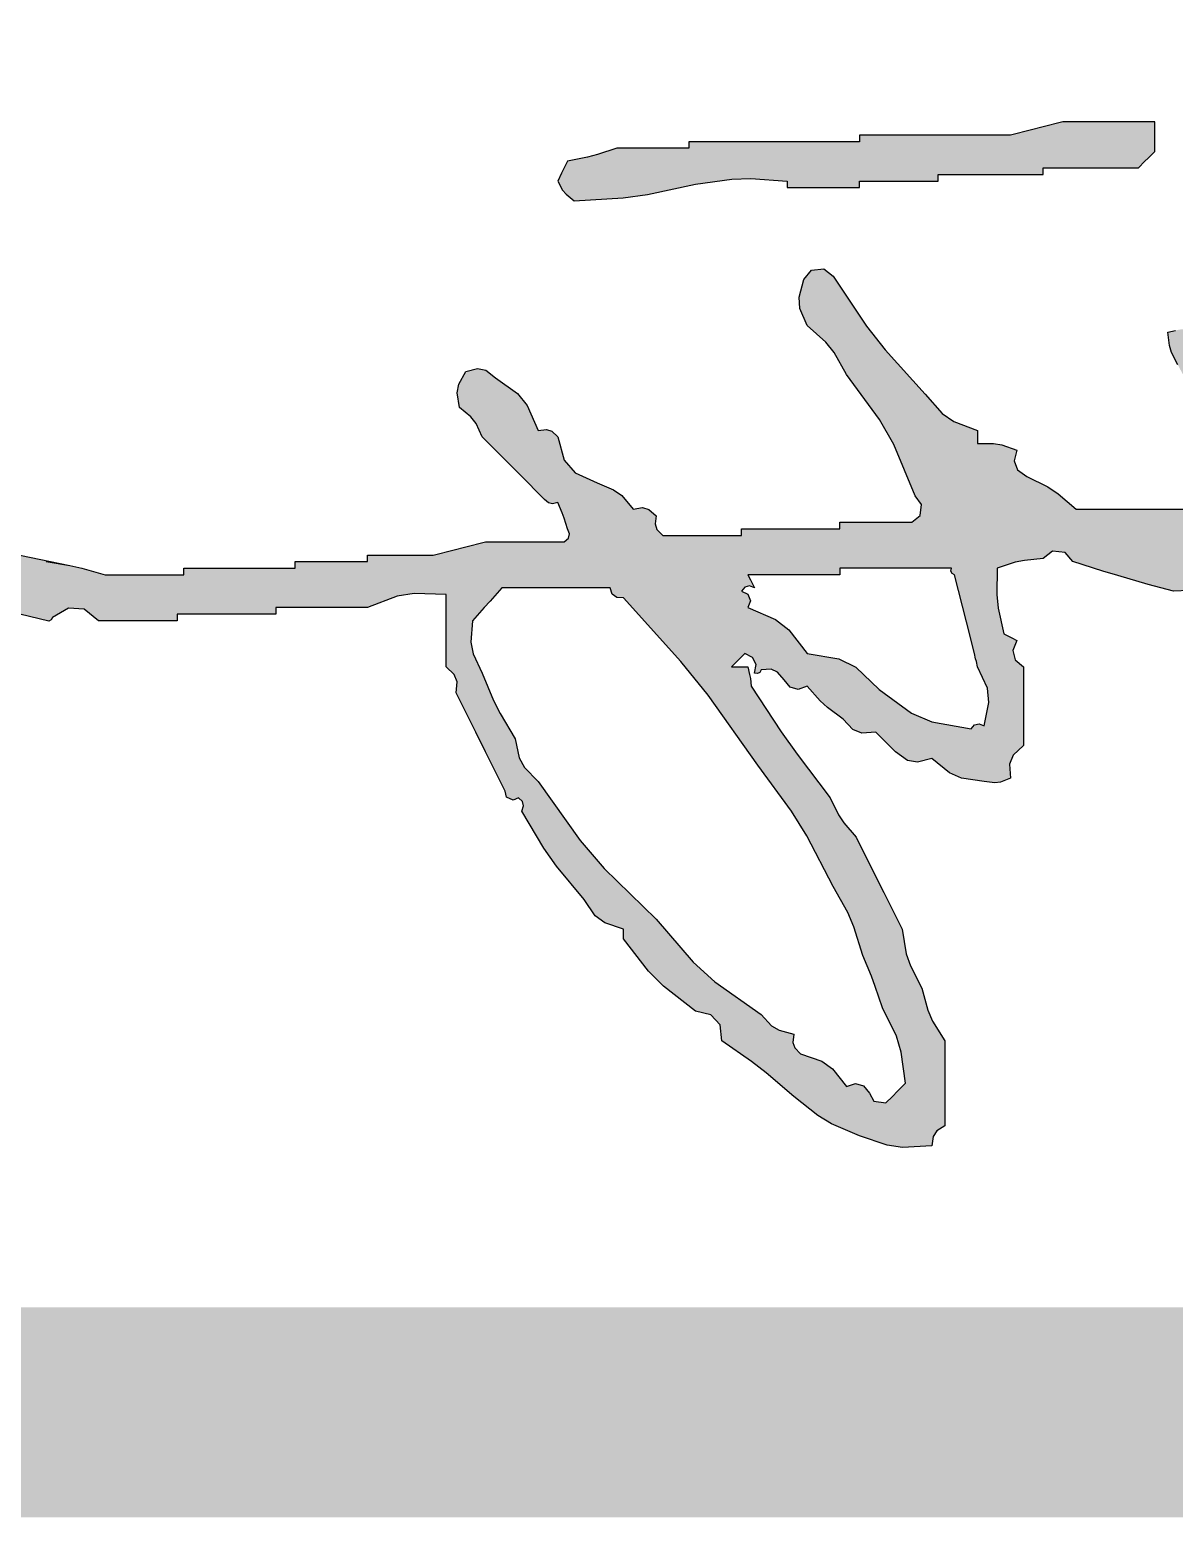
# Model space of a CAD drawing. Extents: x 40002367 to 40460080, y 192184 to 372766.
# Drawn here: x 40025686 to 40026776, y 255866 to 257283 of the extents above; entities that cross this region are included whole.
import ezdxf

# ---------------------------------------------------------------- set-up
doc = ezdxf.new("R2010")
doc.units = 0
doc.header["$LTSCALE"] = 1000
doc.header["$MEASUREMENT"] = 0
doc.layers.get('0').update_dxf_attribs({"linetype": 'CONTINUOUS'})
doc.layers.add('PUB_TITLE', color=4, linetype='CONTINUOUS')

# ---------------------------------------------------------------- blocks, each defined once
blk = doc.blocks.new('tk0')
h = blk.add_hatch(color=247)
h.paths.add_polyline_path([(32860417.9, -1258629.1), (32860418.5, -1258668.1), (32860423.3, -1258745.4), (32860425.7, -1258760.5), (32860424.2, -1258769.5), (32860417.1, -1258782.9), (32860388.6, -1258790.5), (32860374.2, -1258793.7), (32860345.2, -1258798.6), (32860315.2, -1258808.6), (32860300.2, -1258813.6), (32860270.2, -1258823.6), (32860262.5, -1258831.1), (32860259.1, -1258835.7), (32860254.5, -1258845.5), (32860255.4, -1258853), (32860256.1, -1258856.8), (32860257.7, -1258864.2), (32860270.6, -1258862.6), (32860277.2, -1258860.6), (32860288.9, -1258854.8), (32860304.9, -1258846.1), (32860314.5, -1258843.3), (32860332.7, -1258842.3), (32860361.7, -1258829.2), (32860378.9, -1258825.8), (32860410.8, -1258826.7), (32860417.1, -1258833), (32860420.2, -1258836.1), (32860426.4, -1258842.3), (32860426.4, -1258886.1), (32860426.4, -1258908), (32860426.4, -1258951.7), (32860411.7, -1258968.8), (32860405.3, -1258978.5), (32860395.2, -1258998.6), (32860389.1, -1259007.4), (32860380.5, -1259010.6), (32860370.2, -1259008), (32860365.3, -1259022.4), (32860363.9, -1259030.3), (32860363.9, -1259045.5), (32860358.9, -1259045.5), (32860356.4, -1259045.5), (32860351.4, -1259045.5), (32860342.9, -1259068.2), (32860335.2, -1259079.4), (32860317, -1259095.5), (32860274.7, -1259133.7), (32860252, -1259151.4), (32860204.5, -1259183), (32860197.6, -1259192), (32860198.9, -1259203.9), (32860207.7, -1259211.1), (32860224.6, -1259215.5), (32860235.2, -1259214.8), (32860251.4, -1259208), (32860267.4, -1259190.1), (32860277.3, -1259182.2), (32860298.3, -1259170.5), (32860341, -1259138.9), (32860364.8, -1259125.3), (32860413.9, -1259104.9), (32860422.1, -1259099), (32860432.4, -1259100.3), (32860438.9, -1259108), (32860438.9, -1259135.5), (32860438.9, -1259149.2), (32860438.9, -1259176.7), (32860441.4, -1259176.7), (32860442.7, -1259176.7), (32860445.2, -1259176.7), (32860445.2, -1259214.3), (32860445.2, -1259233), (32860445.2, -1259270.5), (32860447.7, -1259270.5), (32860448.9, -1259270.5), (32860451.4, -1259270.5), (32860451.4, -1259300.5), (32860451.4, -1259315.5), (32860451.4, -1259345.5), (32860445.7, -1259351), (32860440.5, -1259352.7), (32860432.7, -1259351.8), (32860426.7, -1259358.6), (32860425, -1259364.7), (32860426.4, -1259373.7), (32860413.4, -1259384.6), (32860407.9, -1259392.3), (32860401.4, -1259408), (32860391.8, -1259429), (32860379.9, -1259439.3), (32860357.7, -1259445.5), (32860352.2, -1259451.3), (32860350.5, -1259456.4), (32860351.4, -1259464.3), (32860327.8, -1259474.6), (32860316.3, -1259483.9), (32860301.4, -1259504.9), (32860294.1, -1259513.9), (32860292.4, -1259521.9), (32860295.2, -1259533), (32860307.4, -1259539.8), (32860315.7, -1259541.3), (32860329.5, -1259539.3), (32860338.5, -1259528.2), (32860344.7, -1259523.4), (32860357.7, -1259517.4), (32860381.4, -1259493.7), (32860393.3, -1259481.8), (32860417.1, -1259458), (32860420.5, -1259454.2), (32860421.4, -1259450.6), (32860420.2, -1259445.5), (32860430, -1259441.3), (32860435, -1259439.5), (32860445.2, -1259436.2), (32860450, -1259434.4), (32860454.2, -1259435.4), (32860457.7, -1259439.3), (32860457.7, -1259469.3), (32860457.7, -1259484.3), (32860457.7, -1259514.3), (32860462.7, -1259534.3), (32860465.2, -1259544.3), (32860470.2, -1259564.3), (32860470.2, -1259589.3), (32860470.2, -1259601.8), (32860470.2, -1259626.8), (32860472.7, -1259626.8), (32860473.9, -1259626.8), (32860476.4, -1259626.8), (32860476.4, -1259654.3), (32860476.4, -1259668.1), (32860476.4, -1259695.6), (32860478.9, -1259695.6), (32860480.2, -1259695.6), (32860482.7, -1259695.6), (32860482.7, -1259738.1), (32860482.7, -1259759.3), (32860482.7, -1259801.8), (32860485.2, -1259801.8), (32860486.4, -1259801.8), (32860488.9, -1259801.8), (32860488.9, -1259831.8), (32860488.9, -1259846.8), (32860488.9, -1259876.8), (32860482.6, -1259899), (32860480, -1259910.3), (32860470.2, -1259958.1), (32860479.1, -1259973.2), (32860480, -1259985.6), (32860473.3, -1260001.9), (32860466.2, -1260015.3), (32860464.7, -1260024.3), (32860467.1, -1260039.4), (32860474.2, -1260049.6), (32860480.2, -1260054.1), (32860492.1, -1260058.1), (32860498.3, -1260051.9), (32860501.4, -1260048.7), (32860507.7, -1260042.5), (32860511, -1260010.8), (32860514.2, -1259994.9), (32860523.3, -1259964.4), (32860525.8, -1259963), (32860526.8, -1259960.9), (32860526.4, -1259958.1), (32860533.1, -1259930.3), (32860532, -1259928.2), (32860529.6, -1259926.9), (32860520.8, -1259911.7), (32860521.8, -1259896.9), (32860532.7, -1259883.1), (32860532.7, -1259853.1), (32860532.7, -1259838.1), (32860532.7, -1259808.1), (32860530.2, -1259808.1), (32860528.9, -1259808.1), (32860526.4, -1259808.1), (32860526.4, -1259770.6), (32860526.4, -1259751.8), (32860526.4, -1259714.3), (32860523.9, -1259714.3), (32860522.7, -1259714.3), (32860520.2, -1259714.3), (32860520.2, -1259679.3), (32860520.2, -1259661.8), (32860520.2, -1259626.8), (32860509.4, -1259598.4), (32860506.7, -1259582.2), (32860507.7, -1259551.8), (32860535.2, -1259551.8), (32860549, -1259551.8), (32860576.5, -1259551.8), (32860583.8, -1259544.1), (32860590.8, -1259541.5), (32860601.5, -1259542.4), (32860639, -1259523.7), (32860657.7, -1259514.3), (32860695.2, -1259495.5), (32860700.7, -1259494.4), (32860703.8, -1259488.1), (32860701.5, -1259483), (32860704.9, -1259479.2), (32860709.1, -1259478.1), (32860714, -1259479.9), (32860749.5, -1259458.8), (32860766.5, -1259446.8), (32860798.4, -1259420.5), (32860813.8, -1259409.8), (32860820.5, -1259400.8), (32860826.5, -1259383), (32860830.2, -1259383), (32860832.1, -1259383), (32860835.9, -1259383), (32860866.5, -1259359.1), (32860880.7, -1259344.9), (32860904.6, -1259314.3), (32860908, -1259299.6), (32860917.8, -1259290.9), (32860932.8, -1259289.3), (32860952.7, -1259260.8), (32860963.4, -1259247), (32860985.9, -1259220.5), (32861004.1, -1259197.7), (32861011.9, -1259184.8), (32861023.4, -1259158), (32861032.4, -1259131.7), (32861034.4, -1259116.9), (32861032.8, -1259089.2), (32861023.9, -1259087.9), (32861018.7, -1259084.4), (32861014, -1259076.7), (32860981.5, -1259076.7), (32860965.3, -1259076.7), (32860932.8, -1259076.7), (32860914.3, -1259088.4), (32860903.8, -1259093), (32860882.7, -1259098.6), (32860861.6, -1259109.4), (32860849.9, -1259113.4), (32860826.5, -1259117.4), (32860791.5, -1259134.9), (32860774, -1259143.6), (32860739, -1259161.1), (32860725.3, -1259172.8), (32860717.6, -1259178), (32860701.5, -1259186.1), (32860659.9, -1259217.4), (32860638.6, -1259232.5), (32860595.2, -1259261.1), (32860587.7, -1259262), (32860583.9, -1259262.7), (32860576.5, -1259264.3), (32860576.5, -1259270.5), (32860576.5, -1259273.6), (32860576.5, -1259279.9), (32860571.5, -1259274.9), (32860569, -1259272.4), (32860564, -1259267.4), (32860567.8, -1259259.9), (32860574.4, -1259256.6), (32860582.7, -1259258), (32860583.1, -1259255.2), (32860582, -1259253.1), (32860579.6, -1259251.8), (32860578.9, -1259242.3), (32860581.6, -1259236), (32860589, -1259229.9), (32860596.1, -1259224.2), (32860598.2, -1259216.6), (32860595.2, -1259208), (32860609.1, -1259195.6), (32860615.4, -1259188.6), (32860626.5, -1259173.6), (32860636.3, -1259164.5), (32860639.8, -1259155.8), (32860639, -1259142.4), (32860646.5, -1259134.9), (32860650.2, -1259131.1), (32860657.7, -1259123.6), (32860665.9, -1259112.3), (32860667.6, -1259102.7), (32860664, -1259089.2), (32860677.7, -1259072.3), (32860682.7, -1259060.8), (32860685.8, -1259039.2), (32860687.2, -1259029.2), (32860686.5, -1259023.6), (32860682.7, -1259014.2), (32860669.3, -1259015), (32860660.7, -1259011.6), (32860651.5, -1259001.7), (32860621.5, -1259001.7), (32860606.5, -1259001.7), (32860576.5, -1259001.7), (32860569.9, -1259009.7), (32860561, -1259011.9), (32860551.5, -1259008), (32860549, -1259013), (32860547.7, -1259015.5), (32860545.2, -1259020.5), (32860520.7, -1259025.9), (32860507.8, -1259027.2), (32860482.7, -1259026.7), (32860477.1, -1259009.7), (32860475.2, -1259000.8), (32860473.3, -1258983), (32860466.4, -1258974), (32860467.7, -1258962), (32860476.4, -1258954.8), (32860485.4, -1258926.2), (32860489.8, -1258911.8), (32860498.3, -1258883), (32860504.5, -1258858.7), (32860503.8, -1258844), (32860495.2, -1258820.4), (32860481.3, -1258808.1), (32860475, -1258801), (32860463.9, -1258786.1), (32860463.9, -1258709.8), (32860463.9, -1258671.7), (32860463.9, -1258595.4), (32860461.4, -1258595.4), (32860460.2, -1258595.4), (32860457.7, -1258595.4), (32860457.7, -1258555.4), (32860457.7, -1258535.4), (32860457.7, -1258495.4), (32860461.7, -1258483.5), (32860462.4, -1258476.6), (32860460.8, -1258464.1), (32860468.8, -1258445.8), (32860467.9, -1258431.4), (32860457.7, -1258414.1), (32860457.7, -1258374.1), (32860457.7, -1258354.1), (32860457.7, -1258314.1), (32860460.2, -1258314.1), (32860461.4, -1258314.1), (32860463.9, -1258314.1), (32860463.9, -1258279.1), (32860463.9, -1258261.6), (32860463.9, -1258226.6), (32860476.2, -1258191.7), (32860480.1, -1258172.9), (32860482.7, -1258136), (32860477.7, -1258131), (32860475.2, -1258128.5), (32860470.2, -1258123.5), (32860463.7, -1258118.9), (32860453.9, -1258122.2), (32860451.4, -1258129.7), (32860442.8, -1258148), (32860439, -1258157.4), (32860432.7, -1258176.6), (32860430.2, -1258204.5), (32860427.7, -1258218.4), (32860420.2, -1258245.4), (32860422.7, -1258307.8), (32860422.1, -1258339.3), (32860417.1, -1258401.6), (32860409.8, -1258408.7), (32860411.4, -1258421.6), (32860420.2, -1258426.6), (32860422.6, -1258461.6), (32860422, -1258479.5), (32860417.1, -1258514.2), (32860409.3, -1258527), (32860410.4, -1258540.2), (32860420.2, -1258551.7)])
h.paths.add_polyline_path([(32860597.1, -1259036.2), (32860610.5, -1259034.8), (32860632.7, -1259039.2), (32860630.8, -1259044), (32860631.9, -1259048.4), (32860635.8, -1259051.7), (32860629.1, -1259089.2), (32860620.8, -1259108.5), (32860598.3, -1259139.2), (32860577, -1259161.4), (32860568.9, -1259177.6), (32860564, -1259208), (32860541.3, -1259225.4), (32860531.5, -1259238.1), (32860520.2, -1259264.3), (32860513.9, -1259261.8), (32860507.4, -1259264.4), (32860504.6, -1259270.5), (32860500.6, -1259267.2), (32860499.5, -1259262.8), (32860501.4, -1259258), (32860496.4, -1259260.5), (32860493.9, -1259261.8), (32860488.9, -1259264.3), (32860488.9, -1259229.3), (32860488.9, -1259211.8), (32860488.9, -1259176.7), (32860486.4, -1259176.7), (32860485.2, -1259176.7), (32860482.7, -1259176.7), (32860482.7, -1259134.2), (32860482.7, -1259113), (32860482.7, -1259070.5), (32860485.5, -1259070.9), (32860487.6, -1259069.8), (32860488.9, -1259067.4), (32860518.9, -1259059.9), (32860533.9, -1259056.1), (32860564, -1259048.6), (32860569, -1259047.4), (32860571.5, -1259046.7), (32860576.5, -1259045.5)], flags=16)
h.paths.add_polyline_path([(32860785.9, -1259183), (32860810.8, -1259169), (32860824.2, -1259163.3), (32860851.5, -1259154.9), (32860871.2, -1259146.7), (32860881.3, -1259143), (32860901.5, -1259136.1), (32860928.4, -1259122.8), (32860943.6, -1259118.2), (32860973.4, -1259114.2), (32860978.4, -1259119.2), (32860980.9, -1259121.7), (32860985.9, -1259126.7), (32860992.1, -1259133), (32860990.5, -1259144.4), (32860982.8, -1259148.6), (32860975.7, -1259154.3), (32860973.5, -1259161.9), (32860976.5, -1259170.5), (32860959.6, -1259183.8), (32860952.3, -1259193.9), (32860945.3, -1259214.3), (32860939.5, -1259219.7), (32860934.4, -1259221.4), (32860926.5, -1259220.5), (32860922.9, -1259234.6), (32860918.5, -1259241.9), (32860907.8, -1259251.8), (32860876.6, -1259295.9), (32860858, -1259316.5), (32860817.1, -1259351.8), (32860768.8, -1259401.3), (32860742.1, -1259424.1), (32860685.8, -1259464.3), (32860672.7, -1259477.3), (32860663.3, -1259482.3), (32860645.2, -1259486.2), (32860621.2, -1259500.5), (32860608.6, -1259506.8), (32860582.7, -1259517.4), (32860564.3, -1259526.1), (32860553, -1259528.2), (32860532.7, -1259526.8), (32860520.2, -1259515.5), (32860514, -1259509.9), (32860501.4, -1259498.7), (32860501.4, -1259457.4), (32860501.4, -1259436.8), (32860501.4, -1259395.5), (32860507.4, -1259393.7), (32860510.7, -1259389.3), (32860510.8, -1259383), (32860571.5, -1259328.2), (32860603.6, -1259302.3), (32860670.2, -1259254.9), (32860714.2, -1259222.7), (32860737.6, -1259208.2)], flags=16)
blk.add_hatch(color=247).paths.add_polyline_path([(32860065.1, -1258994.2), (32860070.1, -1259014.2), (32860070.1, -1259071.7), (32860070.1, -1259100.5), (32860070.1, -1259158), (32860072.6, -1259158), (32860073.9, -1259158), (32860076.4, -1259158), (32860076.4, -1259223), (32860076.4, -1259255.5), (32860076.4, -1259320.5), (32860078.9, -1259320.5), (32860080.1, -1259320.5), (32860082.6, -1259320.5), (32860082.6, -1259348), (32860082.6, -1259361.8), (32860082.6, -1259389.3), (32860088.5, -1259407.8), (32860091, -1259417.2), (32860095.1, -1259436.2), (32860102.6, -1259439.9), (32860106.4, -1259441.8), (32860113.9, -1259445.5), (32860122.5, -1259440.9), (32860126.5, -1259437.5), (32860132.6, -1259429.9), (32860129.8, -1259383.3), (32860126.7, -1259359.9), (32860117, -1259314.3), (32860112.1, -1259279.6), (32860111.4, -1259261.7), (32860113.9, -1259226.8), (32860120.1, -1259226.8), (32860120.1, -1259199.3), (32860120.1, -1259185.5), (32860120.1, -1259158), (32860117.6, -1259158), (32860116.4, -1259158), (32860113.9, -1259158), (32860113.9, -1259128), (32860113.9, -1259113), (32860113.9, -1259083), (32860111.4, -1259083), (32860110.1, -1259083), (32860107.6, -1259083), (32860107.6, -1259043), (32860107.6, -1259023), (32860107.6, -1258983), (32860105.1, -1258983), (32860103.9, -1258983), (32860101.4, -1258983), (32860101.4, -1258946.7), (32860101.4, -1258928.6), (32860101.4, -1258892.3), (32860095.1, -1258886.1), (32860092, -1258883), (32860085.8, -1258876.7), (32860074.5, -1258876.7), (32860068.9, -1258876.7), (32860057.6, -1258876.7), (32860057.6, -1258911.7), (32860057.6, -1258929.2), (32860057.6, -1258964.2), (32860062.6, -1258984.2)])
at = {"color": 247}
for points in [[(32860476.4, -1259933.1), (32860480, -1259910.3), (32860482.6, -1259899), (32860488.9, -1259876.8), (32860488.9, -1259846.8), (32860488.9, -1259831.8), (32860488.9, -1259801.8), (32860486.4, -1259801.8), (32860485.2, -1259801.8), (32860482.7, -1259801.8), (32860482.7, -1259759.3), (32860482.7, -1259738.1), (32860482.7, -1259695.6), (32860480.2, -1259695.6), (32860478.9, -1259695.6), (32860476.4, -1259695.6), (32860476.4, -1259668.1), (32860476.4, -1259654.3), (32860476.4, -1259626.8), (32860473.9, -1259626.8), (32860472.7, -1259626.8), (32860470.2, -1259626.8), (32860470.2, -1259601.8), (32860470.2, -1259589.3), (32860470.2, -1259564.3), (32860465.2, -1259544.3), (32860462.7, -1259534.3), (32860457.7, -1259514.3), (32860457.7, -1259484.3), (32860457.7, -1259469.3), (32860457.7, -1259439.3), (32860454.2, -1259435.4), (32860450, -1259434.4), (32860445.2, -1259436.2), (32860435, -1259439.5), (32860430, -1259441.3), (32860420.2, -1259445.5), (32860421.4, -1259450.6), (32860420.5, -1259454.2), (32860417.1, -1259458), (32860393.3, -1259481.8), (32860381.4, -1259493.7), (32860357.7, -1259517.4), (32860344.7, -1259523.4), (32860338.5, -1259528.2), (32860329.5, -1259539.3), (32860315.7, -1259541.3), (32860307.4, -1259539.8), (32860295.2, -1259533), (32860292.4, -1259521.9), (32860294.1, -1259513.9), (32860301.4, -1259504.9), (32860316.3, -1259483.9), (32860327.8, -1259474.6), (32860351.4, -1259464.3), (32860350.5, -1259456.4), (32860352.2, -1259451.3), (32860357.7, -1259445.5), (32860379.9, -1259439.3), (32860391.8, -1259429), (32860401.4, -1259408), (32860407.9, -1259392.3), (32860413.4, -1259384.6), (32860426.4, -1259373.7), (32860425, -1259364.7), (32860426.7, -1259358.6), (32860432.7, -1259351.8), (32860440.5, -1259352.7), (32860445.7, -1259351), (32860451.4, -1259345.5), (32860451.4, -1259315.5), (32860451.4, -1259300.5), (32860451.4, -1259270.5), (32860448.9, -1259270.5), (32860447.7, -1259270.5), (32860445.2, -1259270.5), (32860445.2, -1259233), (32860445.2, -1259214.3), (32860445.2, -1259176.7), (32860442.7, -1259176.7), (32860441.4, -1259176.7), (32860438.9, -1259176.7), (32860438.9, -1259149.2), (32860438.9, -1259135.5), (32860438.9, -1259108), (32860432.4, -1259100.3), (32860422.1, -1259099), (32860413.9, -1259104.9), (32860364.8, -1259125.3), (32860341, -1259138.9), (32860298.3, -1259170.5), (32860277.3, -1259182.2), (32860267.4, -1259190.1), (32860251.4, -1259208), (32860235.2, -1259214.8), (32860224.6, -1259215.5), (32860207.7, -1259211.1), (32860198.9, -1259203.9), (32860197.6, -1259192), (32860204.5, -1259183), (32860252, -1259151.4), (32860274.7, -1259133.7), (32860317, -1259095.5), (32860335.2, -1259079.4), (32860342.9, -1259068.2), (32860351.4, -1259045.5), (32860356.4, -1259045.5), (32860358.9, -1259045.5), (32860363.9, -1259045.5), (32860363.9, -1259030.3), (32860365.3, -1259022.4), (32860370.2, -1259008), (32860380.5, -1259010.6), (32860389.1, -1259007.4), (32860395.2, -1258998.6), (32860405.3, -1258978.5), (32860411.7, -1258968.8), (32860426.4, -1258951.7), (32860426.4, -1258908), (32860426.4, -1258886.1), (32860426.4, -1258842.3)], [(32860288.9, -1258854.8), (32860277.2, -1258860.6), (32860270.6, -1258862.6), (32860257.7, -1258864.2), (32860256.1, -1258856.8)], [(32860503.8, -1258844), (32860504.5, -1258858.7), (32860498.3, -1258883), (32860489.8, -1258911.8), (32860485.4, -1258926.2), (32860476.4, -1258954.8), (32860467.7, -1258962), (32860466.4, -1258974), (32860473.3, -1258983), (32860475.2, -1259000.8), (32860477.1, -1259009.7), (32860482.7, -1259026.7), (32860507.8, -1259027.2), (32860520.7, -1259025.9), (32860545.2, -1259020.5), (32860547.7, -1259015.5), (32860549, -1259013), (32860551.5, -1259008), (32860561, -1259011.9), (32860569.9, -1259009.7), (32860576.5, -1259001.7), (32860606.5, -1259001.7), (32860621.5, -1259001.7), (32860651.5, -1259001.7), (32860660.7, -1259011.6), (32860669.3, -1259015), (32860682.7, -1259014.2), (32860686.5, -1259023.6), (32860687.2, -1259029.2), (32860685.8, -1259039.2), (32860682.7, -1259060.8), (32860677.7, -1259072.3), (32860664, -1259089.2), (32860667.6, -1259102.7), (32860665.9, -1259112.3), (32860657.7, -1259123.6), (32860650.2, -1259131.1), (32860646.5, -1259134.9), (32860639, -1259142.4), (32860639.8, -1259155.8), (32860636.3, -1259164.5), (32860626.5, -1259173.6), (32860615.4, -1259188.6), (32860609.1, -1259195.6), (32860595.2, -1259208), (32860598.2, -1259216.6), (32860596.1, -1259224.2), (32860589, -1259229.9), (32860581.6, -1259236), (32860578.9, -1259242.3), (32860579.6, -1259251.8), (32860582, -1259253.1), (32860583.1, -1259255.2), (32860582.7, -1259258), (32860574.4, -1259256.6), (32860567.8, -1259259.9), (32860564, -1259267.4), (32860569, -1259272.4), (32860571.5, -1259274.9), (32860576.5, -1259279.9), (32860576.5, -1259273.6), (32860576.5, -1259270.5), (32860576.5, -1259264.3), (32860583.9, -1259262.7), (32860587.7, -1259262), (32860595.2, -1259261.1), (32860638.6, -1259232.5), (32860659.9, -1259217.4), (32860701.5, -1259186.1), (32860717.6, -1259178), (32860725.3, -1259172.8), (32860739, -1259161.1), (32860774, -1259143.6), (32860791.5, -1259134.9), (32860826.5, -1259117.4), (32860849.9, -1259113.4), (32860861.6, -1259109.4), (32860882.7, -1259098.6), (32860903.8, -1259093), (32860914.3, -1259088.4), (32860932.8, -1259076.7), (32860965.3, -1259076.7), (32860981.5, -1259076.7), (32861014, -1259076.7), (32861018.7, -1259084.4), (32861023.9, -1259087.9), (32861032.8, -1259089.2), (32861034.4, -1259116.9), (32861032.4, -1259131.7), (32861023.4, -1259158), (32861011.9, -1259184.8), (32861004.1, -1259197.7), (32860985.9, -1259220.5), (32860963.4, -1259247), (32860952.7, -1259260.8), (32860932.8, -1259289.3), (32860917.8, -1259290.9), (32860908, -1259299.6), (32860904.6, -1259314.3), (32860880.7, -1259344.9), (32860866.5, -1259359.1), (32860835.9, -1259383), (32860832.1, -1259383), (32860830.2, -1259383), (32860826.5, -1259383), (32860820.5, -1259400.8), (32860813.8, -1259409.8), (32860798.4, -1259420.5), (32860766.5, -1259446.8), (32860749.5, -1259458.8), (32860714, -1259479.9), (32860709.1, -1259478.1), (32860704.9, -1259479.2), (32860701.5, -1259483), (32860703.8, -1259488.1), (32860700.7, -1259494.4), (32860695.2, -1259495.5), (32860657.7, -1259514.3), (32860639, -1259523.7), (32860601.5, -1259542.4), (32860590.8, -1259541.5), (32860583.8, -1259544.1), (32860576.5, -1259551.8), (32860549, -1259551.8), (32860535.2, -1259551.8), (32860507.7, -1259551.8), (32860506.7, -1259582.2), (32860509.4, -1259598.4), (32860520.2, -1259626.8), (32860520.2, -1259661.8), (32860520.2, -1259679.3), (32860520.2, -1259714.3), (32860522.7, -1259714.3), (32860523.9, -1259714.3), (32860526.4, -1259714.3), (32860526.4, -1259751.8), (32860526.4, -1259770.6), (32860526.4, -1259808.1), (32860528.9, -1259808.1), (32860530.2, -1259808.1), (32860532.7, -1259808.1), (32860532.7, -1259838.1), (32860532.7, -1259853.1), (32860532.7, -1259883.1), (32860521.8, -1259896.9), (32860520.8, -1259911.7), (32860529.6, -1259926.9), (32860532, -1259928.2), (32860533.1, -1259930.3), (32860526.4, -1259958.1)], [(32860470.2, -1259958.1), (32860480, -1259910.3), (32860482.6, -1259899), (32860488.9, -1259876.8), (32860488.9, -1259846.8), (32860488.9, -1259831.8), (32860488.9, -1259801.8), (32860486.4, -1259801.8), (32860485.2, -1259801.8), (32860482.7, -1259801.8), (32860482.7, -1259759.3), (32860482.7, -1259738.1), (32860482.7, -1259695.6), (32860480.2, -1259695.6), (32860478.9, -1259695.6), (32860476.4, -1259695.6), (32860476.4, -1259668.1), (32860476.4, -1259654.3), (32860476.4, -1259626.8), (32860473.9, -1259626.8), (32860472.7, -1259626.8), (32860470.2, -1259626.8), (32860470.2, -1259601.8), (32860470.2, -1259589.3), (32860470.2, -1259564.3), (32860465.2, -1259544.3), (32860462.7, -1259534.3), (32860457.7, -1259514.3), (32860457.7, -1259484.3), (32860457.7, -1259469.3), (32860457.7, -1259439.3), (32860454.2, -1259435.4), (32860450, -1259434.4), (32860445.2, -1259436.2), (32860435, -1259439.5), (32860430, -1259441.3), (32860420.2, -1259445.5), (32860421.4, -1259450.6), (32860420.5, -1259454.2), (32860417.1, -1259458), (32860393.3, -1259481.8), (32860381.4, -1259493.7), (32860357.7, -1259517.4), (32860344.7, -1259523.4), (32860338.5, -1259528.2), (32860329.5, -1259539.3), (32860315.7, -1259541.3), (32860307.4, -1259539.8), (32860295.2, -1259533), (32860292.4, -1259521.9), (32860294.1, -1259513.9), (32860301.4, -1259504.9), (32860316.3, -1259483.9), (32860327.8, -1259474.6), (32860351.4, -1259464.3), (32860350.5, -1259456.4), (32860352.2, -1259451.3), (32860357.7, -1259445.5), (32860379.9, -1259439.3), (32860391.8, -1259429), (32860401.4, -1259408), (32860407.9, -1259392.3), (32860413.4, -1259384.6), (32860426.4, -1259373.7), (32860425, -1259364.7), (32860426.7, -1259358.6), (32860432.7, -1259351.8), (32860440.5, -1259352.7), (32860445.7, -1259351), (32860451.4, -1259345.5), (32860451.4, -1259315.5), (32860451.4, -1259300.5), (32860451.4, -1259270.5), (32860448.9, -1259270.5), (32860447.7, -1259270.5), (32860445.2, -1259270.5), (32860445.2, -1259233), (32860445.2, -1259214.3), (32860445.2, -1259176.7), (32860442.7, -1259176.7), (32860441.4, -1259176.7), (32860438.9, -1259176.7), (32860438.9, -1259149.2), (32860438.9, -1259135.5), (32860438.9, -1259108), (32860432.4, -1259100.3), (32860422.1, -1259099), (32860413.9, -1259104.9), (32860364.8, -1259125.3), (32860341, -1259138.9), (32860298.3, -1259170.5), (32860277.3, -1259182.2), (32860267.4, -1259190.1), (32860251.4, -1259208), (32860235.2, -1259214.8), (32860224.6, -1259215.5), (32860207.7, -1259211.1), (32860198.9, -1259203.9), (32860197.6, -1259192), (32860204.5, -1259183), (32860252, -1259151.4), (32860274.7, -1259133.7), (32860317, -1259095.5), (32860335.2, -1259079.4), (32860342.9, -1259068.2), (32860351.4, -1259045.5), (32860356.4, -1259045.5), (32860358.9, -1259045.5), (32860363.9, -1259045.5), (32860363.9, -1259030.3), (32860365.3, -1259022.4), (32860370.2, -1259008), (32860380.5, -1259010.6), (32860389.1, -1259007.4), (32860395.2, -1258998.6), (32860405.3, -1258978.5), (32860411.7, -1258968.8), (32860426.4, -1258951.7), (32860426.4, -1258908), (32860426.4, -1258886.1), (32860426.4, -1258842.3)], [(32860288.9, -1258854.8), (32860277.2, -1258860.6), (32860270.6, -1258862.6), (32860257.7, -1258864.2), (32860256.1, -1258856.8)], [(32860503.8, -1258844), (32860504.5, -1258858.7), (32860498.3, -1258883), (32860489.8, -1258911.8), (32860485.4, -1258926.2), (32860476.4, -1258954.8), (32860467.7, -1258962), (32860466.4, -1258974), (32860473.3, -1258983), (32860475.2, -1259000.8), (32860477.1, -1259009.7), (32860482.7, -1259026.7), (32860507.8, -1259027.2), (32860520.7, -1259025.9), (32860545.2, -1259020.5), (32860547.7, -1259015.5), (32860549, -1259013), (32860551.5, -1259008), (32860561, -1259011.9), (32860569.9, -1259009.7), (32860576.5, -1259001.7), (32860606.5, -1259001.7), (32860621.5, -1259001.7), (32860651.5, -1259001.7), (32860660.7, -1259011.6), (32860669.3, -1259015), (32860682.7, -1259014.2), (32860686.5, -1259023.6), (32860687.2, -1259029.2), (32860685.8, -1259039.2), (32860682.7, -1259060.8), (32860677.7, -1259072.3), (32860664, -1259089.2), (32860667.6, -1259102.7), (32860665.9, -1259112.3), (32860657.7, -1259123.6), (32860650.2, -1259131.1), (32860646.5, -1259134.9), (32860639, -1259142.4), (32860639.8, -1259155.8), (32860636.3, -1259164.5), (32860626.5, -1259173.6), (32860615.4, -1259188.6), (32860609.1, -1259195.6), (32860595.2, -1259208), (32860598.2, -1259216.6), (32860596.1, -1259224.2), (32860589, -1259229.9), (32860581.6, -1259236), (32860578.9, -1259242.3), (32860579.6, -1259251.8), (32860582, -1259253.1), (32860583.1, -1259255.2), (32860582.7, -1259258), (32860574.4, -1259256.6), (32860567.8, -1259259.9), (32860564, -1259267.4), (32860569, -1259272.4), (32860571.5, -1259274.9), (32860576.5, -1259279.9), (32860576.5, -1259273.6), (32860576.5, -1259270.5), (32860576.5, -1259264.3), (32860583.9, -1259262.7), (32860587.7, -1259262), (32860595.2, -1259261.1), (32860638.6, -1259232.5), (32860659.9, -1259217.4), (32860701.5, -1259186.1), (32860717.6, -1259178), (32860725.3, -1259172.8), (32860739, -1259161.1), (32860774, -1259143.6), (32860791.5, -1259134.9), (32860826.5, -1259117.4), (32860849.9, -1259113.4), (32860861.6, -1259109.4), (32860882.7, -1259098.6), (32860903.8, -1259093), (32860914.3, -1259088.4), (32860932.8, -1259076.7), (32860965.3, -1259076.7), (32860981.5, -1259076.7), (32861014, -1259076.7), (32861018.7, -1259084.4), (32861023.9, -1259087.9), (32861032.8, -1259089.2), (32861034.4, -1259116.9), (32861032.4, -1259131.7), (32861023.4, -1259158), (32861011.9, -1259184.8), (32861004.1, -1259197.7), (32860985.9, -1259220.5), (32860963.4, -1259247), (32860952.7, -1259260.8), (32860932.8, -1259289.3), (32860917.8, -1259290.9), (32860908, -1259299.6), (32860904.6, -1259314.3), (32860880.7, -1259344.9), (32860866.5, -1259359.1), (32860835.9, -1259383), (32860832.1, -1259383), (32860830.2, -1259383), (32860826.5, -1259383), (32860820.5, -1259400.8), (32860813.8, -1259409.8), (32860798.4, -1259420.5), (32860766.5, -1259446.8), (32860749.5, -1259458.8), (32860714, -1259479.9), (32860709.1, -1259478.1), (32860704.9, -1259479.2), (32860701.5, -1259483), (32860703.8, -1259488.1), (32860700.7, -1259494.4), (32860695.2, -1259495.5), (32860657.7, -1259514.3), (32860639, -1259523.7), (32860601.5, -1259542.4), (32860590.8, -1259541.5), (32860583.8, -1259544.1), (32860576.5, -1259551.8), (32860549, -1259551.8), (32860535.2, -1259551.8), (32860507.7, -1259551.8), (32860506.7, -1259582.2), (32860509.4, -1259598.4), (32860520.2, -1259626.8), (32860520.2, -1259661.8), (32860520.2, -1259679.3), (32860520.2, -1259714.3), (32860522.7, -1259714.3), (32860523.9, -1259714.3), (32860526.4, -1259714.3), (32860526.4, -1259751.8), (32860526.4, -1259770.6), (32860526.4, -1259808.1), (32860528.9, -1259808.1), (32860530.2, -1259808.1), (32860532.7, -1259808.1), (32860532.7, -1259838.1), (32860532.7, -1259853.1), (32860532.7, -1259883.1), (32860521.8, -1259896.9), (32860520.8, -1259911.7), (32860529.6, -1259926.9), (32860532, -1259928.2), (32860533.1, -1259930.3), (32860526.4, -1259958.1)]]:
    blk.add_lwpolyline(points, dxfattribs=at)
for points in [[(32860113.9, -1259445.5), (32860122.5, -1259440.9), (32860126.5, -1259437.5), (32860132.6, -1259429.9), (32860129.8, -1259383.3), (32860126.7, -1259359.9), (32860117, -1259314.3), (32860112.1, -1259279.6), (32860111.4, -1259261.7), (32860113.9, -1259226.8), (32860116.4, -1259226.8), (32860117.6, -1259226.8), (32860120.1, -1259226.8), (32860120.1, -1259199.3), (32860120.1, -1259185.5), (32860120.1, -1259158), (32860117.6, -1259158), (32860116.4, -1259158), (32860113.9, -1259158), (32860113.9, -1259128), (32860113.9, -1259113), (32860113.9, -1259083), (32860111.4, -1259083), (32860110.1, -1259083), (32860107.6, -1259083), (32860107.6, -1259043), (32860107.6, -1259023), (32860107.6, -1258983), (32860105.1, -1258983), (32860103.9, -1258983), (32860101.4, -1258983), (32860101.4, -1258946.7), (32860101.4, -1258928.6), (32860101.4, -1258892.3), (32860095.1, -1258886.1), (32860092, -1258883), (32860085.8, -1258876.7), (32860074.5, -1258876.7), (32860068.9, -1258876.7), (32860057.6, -1258876.7), (32860057.6, -1258911.7), (32860057.6, -1258929.2), (32860057.6, -1258964.2), (32860062.6, -1258984.2), (32860065.1, -1258994.2), (32860070.1, -1259014.2), (32860070.1, -1259071.7), (32860070.1, -1259100.5), (32860070.1, -1259158), (32860072.6, -1259158), (32860073.9, -1259158), (32860076.4, -1259158), (32860076.4, -1259223), (32860076.4, -1259255.5), (32860076.4, -1259320.5), (32860078.9, -1259320.5), (32860080.1, -1259320.5), (32860082.6, -1259320.5), (32860082.6, -1259348), (32860082.6, -1259361.8), (32860082.6, -1259389.3), (32860088.5, -1259407.8), (32860091, -1259417.2), (32860095.1, -1259436.2), (32860102.6, -1259439.9), (32860106.4, -1259441.8)], [(32860504.6, -1259270.5), (32860507.4, -1259264.4), (32860513.9, -1259261.8), (32860520.2, -1259264.3), (32860531.5, -1259238.1), (32860541.3, -1259225.4), (32860564, -1259208), (32860568.9, -1259177.6), (32860577, -1259161.4), (32860598.3, -1259139.2), (32860620.8, -1259108.5), (32860629.1, -1259089.2), (32860635.8, -1259051.7), (32860631.9, -1259048.4), (32860630.8, -1259044), (32860632.7, -1259039.2), (32860610.5, -1259034.8), (32860597.1, -1259036.2), (32860576.5, -1259045.5), (32860571.5, -1259046.7), (32860569, -1259047.4), (32860564, -1259048.6), (32860533.9, -1259056.1), (32860518.9, -1259059.9), (32860488.9, -1259067.4), (32860487.6, -1259069.8), (32860485.5, -1259070.9), (32860482.7, -1259070.5), (32860482.7, -1259113), (32860482.7, -1259134.2), (32860482.7, -1259176.7), (32860485.2, -1259176.7), (32860486.4, -1259176.7), (32860488.9, -1259176.7), (32860488.9, -1259211.8), (32860488.9, -1259229.3), (32860488.9, -1259264.3), (32860493.9, -1259261.8), (32860496.4, -1259260.5), (32860501.4, -1259258), (32860499.5, -1259262.8), (32860500.6, -1259267.2)], [(32860532.7, -1259526.8), (32860553, -1259528.2), (32860564.3, -1259526.1), (32860582.7, -1259517.4), (32860608.6, -1259506.8), (32860621.2, -1259500.5), (32860645.2, -1259486.2), (32860663.3, -1259482.3), (32860672.7, -1259477.3), (32860685.8, -1259464.3), (32860742.1, -1259424.1), (32860768.8, -1259401.3), (32860817.1, -1259351.8), (32860858, -1259316.5), (32860876.6, -1259295.9), (32860907.8, -1259251.8), (32860918.5, -1259241.9), (32860922.9, -1259234.6), (32860926.5, -1259220.5), (32860934.4, -1259221.4), (32860939.5, -1259219.7), (32860945.3, -1259214.3), (32860952.3, -1259193.9), (32860959.6, -1259183.8), (32860976.5, -1259170.5), (32860973.5, -1259161.9), (32860975.7, -1259154.3), (32860982.8, -1259148.6), (32860990.5, -1259144.4), (32860992.1, -1259133), (32860985.9, -1259126.7), (32860980.9, -1259121.7), (32860978.4, -1259119.2), (32860973.4, -1259114.2), (32860943.6, -1259118.2), (32860928.4, -1259122.8), (32860901.5, -1259136.1), (32860881.3, -1259143), (32860871.2, -1259146.7), (32860851.5, -1259154.9), (32860824.2, -1259163.3), (32860810.8, -1259169), (32860785.9, -1259183), (32860737.6, -1259208.2), (32860714.2, -1259222.7), (32860670.2, -1259254.9), (32860603.6, -1259302.3), (32860571.5, -1259328.2), (32860510.8, -1259383), (32860510.7, -1259389.3), (32860507.4, -1259393.7), (32860501.4, -1259395.5), (32860501.4, -1259436.8), (32860501.4, -1259457.4), (32860501.4, -1259498.7), (32860514, -1259509.9), (32860520.2, -1259515.5)]]:
    blk.add_lwpolyline(points, close=True, dxfattribs=at)

msp = doc.modelspace()

# ---------------------------------------------------------------- linework, layer by layer
at = {"layer": 'PUB_TITLE', "const_width": 200}
msp.add_lwpolyline([(40004367, 367765.6), (40004367, 255965.6), (40084367, 255965.6), (40084367, 367765.6)], close=True, dxfattribs=at)

# ---------------------------------------------------------------- block references
at = {"rotation": 270}
msp.add_blockref('tk0', (41285634.4, 33117252.4), dxfattribs=at)

doc.saveas('drawing.dxf')
